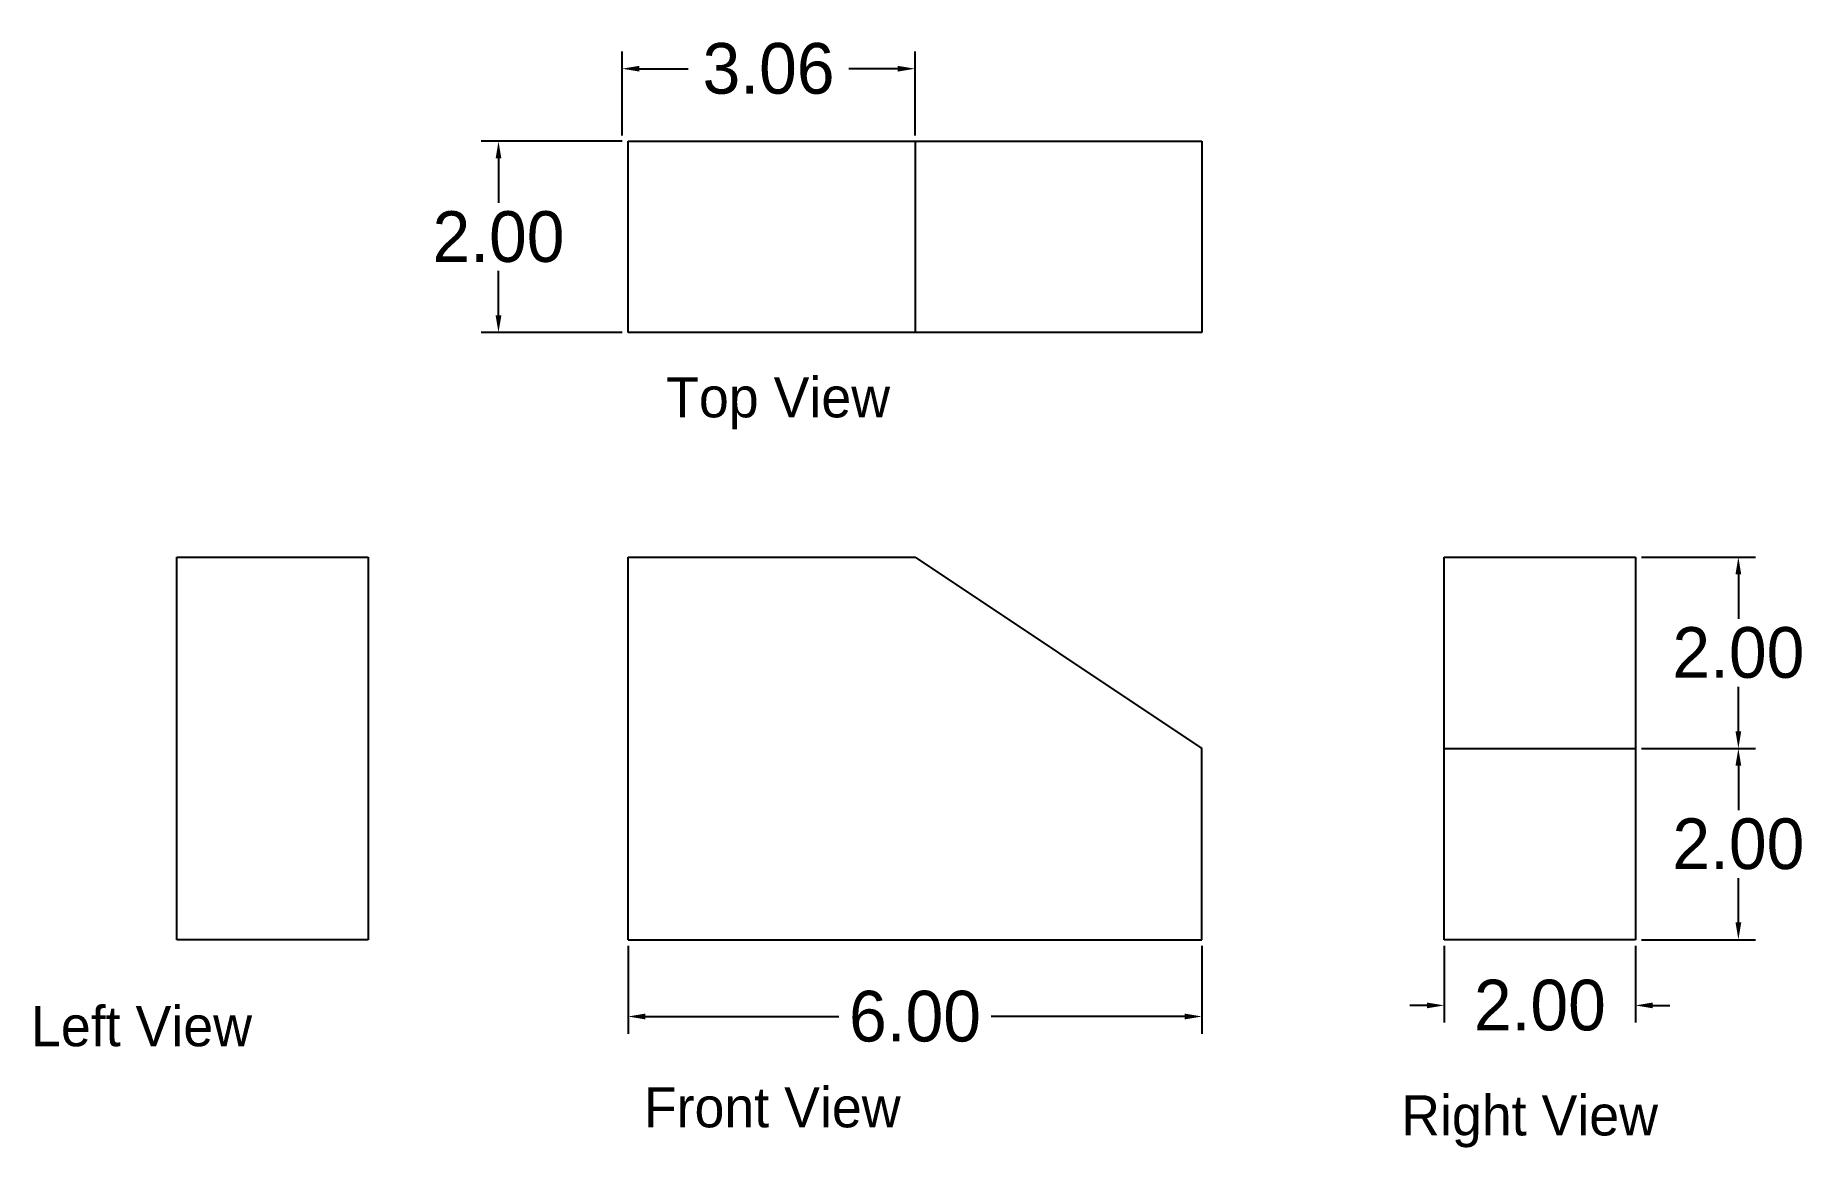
# Model space of a CAD drawing. Header units: inches. Extents: x 17.7 to 36.2, y 28.8 to 40.4.
import ezdxf

# ---------------------------------------------------------------- set-up
doc = ezdxf.new("R2010")
doc.units = ezdxf.units.IN
doc.header["$MEASUREMENT"] = 0
doc.dimstyles.get("Standard").update_dxf_attribs({"dimtxt": 0.53, "dimasz": 0.18, "dimexe": 0.18, "dimexo": 0.0625, "dimgap": 0.09, "dimtad": 0, "dimtih": 1, "dimtoh": 1, "dimzin": 0, "dimdsep": 46, "dimtxsty": 'Standard', "dimcen": 0.09, "dimadec": 0, "dimazin": 0, "dimtfac": 1, "dimtofl": 0, "dimtmove": 0, "dimatfit": 3, "dimfxl": 1, "dimtolj": 1, "dimtzin": 0, "dimarcsym": 0})

# ---------------------------------------------------------------- blocks, each defined once
blk = doc.blocks.new('*D4')
at = {"color": 0, "lineweight": -2}
for p, q in [((23.899, 30.897), (23.899, 29.977)), ((29.899, 30.897), (29.899, 29.977)), ((24.079, 30.157), (26.103, 30.157)), ((29.719, 30.157), (27.696, 30.157))]:
    blk.add_line(p, q, dxfattribs=at)
at = {"color": 0}
for points in [[(24.079, 30.187), (24.079, 30.127), (23.899, 30.157)], [(29.719, 30.187), (29.719, 30.127), (29.899, 30.157)]]:
    blk.add_solid(points, dxfattribs=at)
at = {"layer": 'Defpoints', "color": 0}
for p in [(23.899, 30.96), (29.899, 30.96), (29.899, 30.157)]:
    blk.add_point(p, dxfattribs=at)
at = {"color": 0, "insert": (26.899, 30.157), "char_height": 0.53, "attachment_point": 5}
blk.add_mtext('\\A1;6.00', dxfattribs=at)
blk = doc.blocks.new('*D5')
at = {"color": 0, "lineweight": -2}
for p, q in [((23.837, 39.309), (22.365, 39.309)), ((22.545, 39.129), (22.545, 38.664)), ((22.545, 37.489), (22.545, 37.954)), ((23.837, 37.309), (22.365, 37.309))]:
    blk.add_line(p, q, dxfattribs=at)
at = {"color": 0}
for points in [[(22.515, 39.129), (22.575, 39.129), (22.545, 39.309)], [(22.515, 37.489), (22.575, 37.489), (22.545, 37.309)]]:
    blk.add_solid(points, dxfattribs=at)
at = {"layer": 'Defpoints', "color": 0}
for p in [(22.545, 39.309), (23.899, 39.309), (23.899, 37.309)]:
    blk.add_point(p, dxfattribs=at)
at = {"color": 0, "insert": (22.545, 38.309), "char_height": 0.53, "attachment_point": 5}
blk.add_mtext('\\A1;2.00', dxfattribs=at)
blk = doc.blocks.new('*D6')
at = {"color": 0, "lineweight": -2}
for p, q in [((23.837, 39.371), (23.837, 40.248)), ((26.899, 39.371), (26.899, 40.248)), ((24.017, 40.068), (24.527, 40.068)), ((26.719, 40.068), (26.209, 40.068))]:
    blk.add_line(p, q, dxfattribs=at)
at = {"color": 0}
for points in [[(24.017, 40.098), (24.017, 40.038), (23.837, 40.068)], [(26.719, 40.098), (26.719, 40.038), (26.899, 40.068)]]:
    blk.add_solid(points, dxfattribs=at)
at = {"layer": 'Defpoints', "color": 0}
for p in [(26.899, 40.068), (23.837, 39.309), (26.899, 39.309)]:
    blk.add_point(p, dxfattribs=at)
at = {"color": 0, "insert": (25.368, 40.068), "char_height": 0.53, "attachment_point": 5}
blk.add_mtext('\\A1;3.06', dxfattribs=at)
blk = doc.blocks.new('*D7')
at = {"color": 0, "lineweight": -2}
for p, q in [((32.431, 30.897), (32.431, 30.093)), ((34.431, 30.897), (34.431, 30.093)), ((32.251, 30.273), (32.071, 30.273)), ((34.611, 30.273), (34.791, 30.273))]:
    blk.add_line(p, q, dxfattribs=at)
at = {"color": 0}
for points in [[(32.251, 30.303), (32.251, 30.243), (32.431, 30.273)], [(34.611, 30.303), (34.611, 30.243), (34.431, 30.273)]]:
    blk.add_solid(points, dxfattribs=at)
at = {"layer": 'Defpoints', "color": 0}
for p in [(32.431, 30.96), (34.431, 30.96), (34.431, 30.273)]:
    blk.add_point(p, dxfattribs=at)
at = {"color": 0, "insert": (33.431, 30.273), "char_height": 0.53, "attachment_point": 5}
blk.add_mtext('\\A1;2.00', dxfattribs=at)
blk = doc.blocks.new('*D8')
at = {"color": 0, "lineweight": -2}
for p, q in [((34.494, 32.96), (35.686, 32.96)), ((35.506, 32.78), (35.506, 32.315)), ((35.506, 31.14), (35.506, 31.605)), ((34.494, 30.96), (35.686, 30.96))]:
    blk.add_line(p, q, dxfattribs=at)
at = {"color": 0}
for points in [[(35.476, 32.78), (35.536, 32.78), (35.506, 32.96)], [(35.476, 31.14), (35.536, 31.14), (35.506, 30.96)]]:
    blk.add_solid(points, dxfattribs=at)
at = {"layer": 'Defpoints', "color": 0}
for p in [(34.431, 32.96), (35.506, 32.96), (34.431, 30.96)]:
    blk.add_point(p, dxfattribs=at)
at = {"color": 0, "insert": (35.506, 31.96), "char_height": 0.53, "attachment_point": 5}
blk.add_mtext('\\A1;2.00', dxfattribs=at)
blk = doc.blocks.new('*D9')
at = {"color": 0, "lineweight": -2}
for p, q in [((34.494, 34.96), (35.686, 34.96)), ((35.506, 34.78), (35.506, 34.315)), ((35.506, 33.14), (35.506, 33.605)), ((34.494, 32.96), (35.686, 32.96))]:
    blk.add_line(p, q, dxfattribs=at)
at = {"color": 0}
for points in [[(35.476, 34.78), (35.536, 34.78), (35.506, 34.96)], [(35.476, 33.14), (35.536, 33.14), (35.506, 32.96)]]:
    blk.add_solid(points, dxfattribs=at)
at = {"layer": 'Defpoints', "color": 0}
for p in [(34.431, 34.96), (35.506, 34.96), (34.431, 32.96)]:
    blk.add_point(p, dxfattribs=at)
at = {"color": 0, "insert": (35.506, 33.96), "char_height": 0.53, "attachment_point": 5}
blk.add_mtext('\\A1;2.00', dxfattribs=at)

msp = doc.modelspace()

# ---------------------------------------------------------------- linework, layer by layer
for p, q in [((23.899, 37.309), (23.899, 39.309)), ((23.899, 39.309), (26.899, 39.309)), ((26.899, 39.309), (29.899, 39.309)), ((26.899, 39.309), (26.899, 37.309)), ((29.899, 39.309), (29.899, 37.309)), ((26.899, 37.309), (23.899, 37.309)), ((29.899, 37.309), (26.899, 37.309)), ((19.183, 32.96), (19.183, 34.96)), ((19.183, 34.96), (21.183, 34.96)), ((21.183, 34.96), (21.183, 32.96)), ((23.899, 30.96), (23.899, 34.96)), ((23.899, 34.96), (26.899, 34.96)), ((26.899, 34.96), (29.899, 32.96)), ((32.431, 32.96), (32.431, 34.96)), ((32.431, 34.96), (34.431, 34.96)), ((34.431, 34.96), (34.431, 32.96)), ((19.183, 30.96), (19.183, 32.96)), ((21.183, 32.96), (21.183, 30.96)), ((29.899, 30.96), (29.899, 32.96)), ((32.431, 30.96), (32.431, 32.96)), ((32.431, 32.96), (34.431, 32.96)), ((34.431, 32.96), (34.431, 30.96)), ((21.183, 30.96), (19.183, 30.96)), ((23.899, 30.96), (29.899, 30.96)), ((34.431, 30.96), (32.431, 30.96))]:
    msp.add_line(p, q)

# ---------------------------------------------------------------- texts
at = {"char_height": 0.42, "attachment_point": 1}
for s, insert, width in [('Top View', (24.297, 36.842), 5.25445), ('  Left View', (17.346, 30.266), 6.30534), ('  Front View', (23.752, 29.418), 6.30534), ('  Right View', (31.669, 29.333), 6.30534)]:
    msp.add_mtext(s, dxfattribs=dict(at, insert=insert, width=width))

# ---------------------------------------------------------------- dimensions: what is measured, and where the dimension line sits
for base, p1, p2, picture, middle in [((26.899, 40.068), (23.837, 39.309), (26.899, 39.309), '*D6', (25.368, 40.068)), ((29.899, 30.157), (23.899, 30.96), (29.899, 30.96), '*D4', (26.899, 30.157)), ((34.431, 30.273), (32.431, 30.96), (34.431, 30.96), '*D7', (33.431, 30.273))]:
    dim = msp.add_linear_dim(base=base, p1=p1, p2=p2, dimstyle='Standard')
    dim.commit()
    dim.dimension.update_dxf_attribs({"geometry": picture, "text_midpoint": middle})
for base, p1, p2, picture, middle in [((22.545, 39.309), (23.899, 37.309), (23.899, 39.309), '*D5', (22.545, 38.309)), ((35.506, 34.96), (34.431, 32.96), (34.431, 34.96), '*D9', (35.506, 33.96)), ((35.506, 32.96), (34.431, 30.96), (34.431, 32.96), '*D8', (35.506, 31.96))]:
    dim = msp.add_linear_dim(base=base, p1=p1, p2=p2, angle=90, dimstyle='Standard')
    dim.commit()
    dim.dimension.update_dxf_attribs({"geometry": picture, "text_midpoint": middle})

doc.saveas('drawing.dxf')
